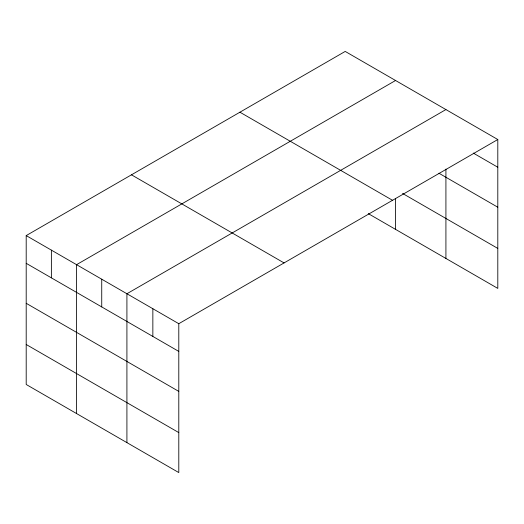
<?xml version="1.0" encoding="UTF-8"?>
<svg xmlns="http://www.w3.org/2000/svg" width="524" height="524" viewBox="0 0 524 524"><rect width="100%" height="100%" fill="white"/><g stroke="black" fill="none" stroke-linecap="round" stroke-linejoin="round"><path stroke-width="0.79" d="M497.8 139.522L345.205 51.424L26.2 235.597L26.2 384.478L178.795 472.576L178.795 323.701L497.8 139.522L497.8 288.403L368.287 213.628M395.561 80.493L76.556 264.672L76.556 413.547M445.917 109.568L126.913 293.748L126.913 442.623M473.264 153.067L497.8 167.235M438.922 173.228L497.8 207.222M402.556 193.428L497.8 248.415M239.933 112.202L392.528 200.299M131.472 174.82L284.067 262.924M26.2 235.597L178.795 323.701M26.2 263.317L178.795 351.414M26.2 303.298L178.795 391.395M26.2 344.491L178.795 432.595M445.917 169.108L445.917 258.45M395.561 198.367L395.561 229.374M152.851 308.721L152.851 336.434M101.735 279.207L101.735 306.92M51.378 250.138L51.378 277.851"/></g></svg>
